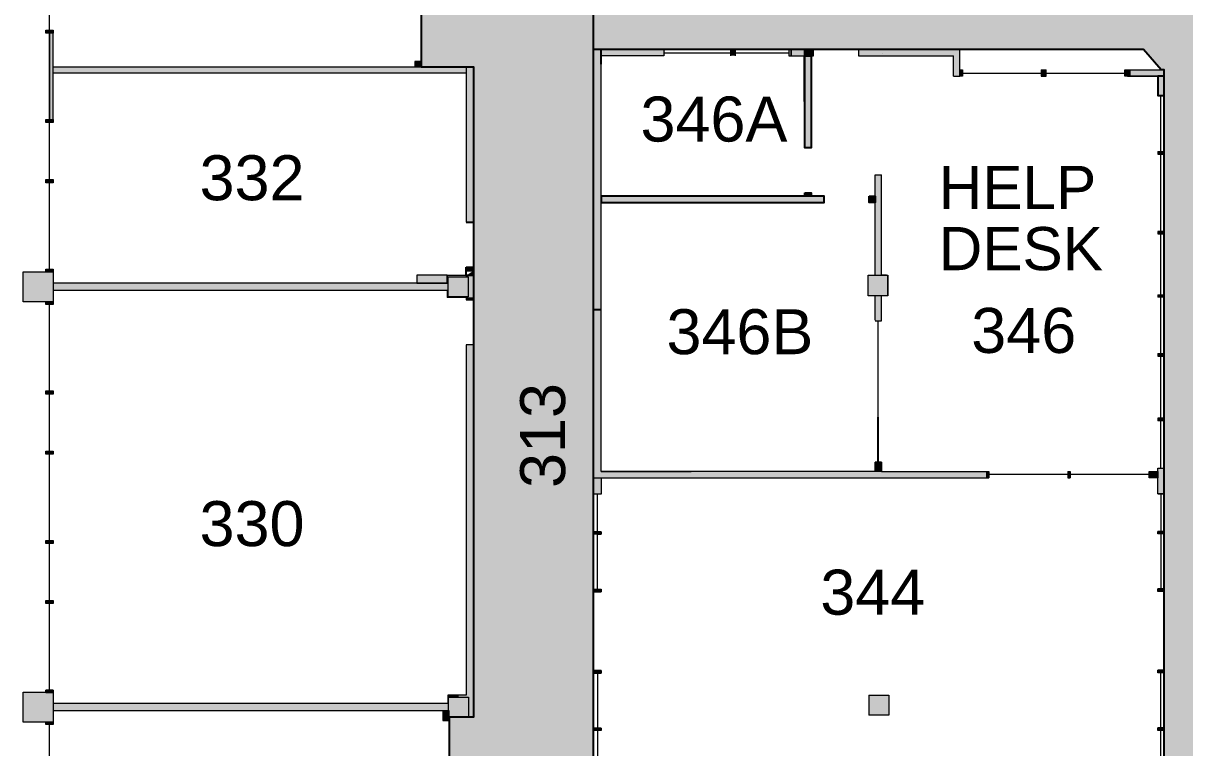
# Model space of a CAD drawing. Extents: x 2 to 4630, y -56 to 2885.
# Drawn here: x 2 to 930, y 1496 to 2075 of the extents above; entities that cross this region are included whole.
import ezdxf

# ---------------------------------------------------------------- set-up
doc = ezdxf.new("R2010")
doc.units = 0
doc.header["$LTSCALE"] = 0.004
doc.header["$MEASUREMENT"] = 0
doc.layers.get('0').update_dxf_attribs({"linetype": 'CONTINUOUS'})
doc.layers.add('CORRIDOR HATCH', color=253, linetype='CONTINUOUS')
doc.layers.add('SOLID', color=7, linetype='CONTINUOUS')
doc.layers.add('TEXT', color=7, linetype='CONTINUOUS', lineweight=0)
doc.layers.add('WALL', color=7, linetype='CONTINUOUS', lineweight=0)
doc.styles.add('style1', font='arial.ttf')

# ---------------------------------------------------------------- blocks, each defined once
blk = doc.blocks.new('AZMND')
for p, q in [((0, 0.5), (0, -0.5)), ((1, 0.5), (0, 0.5)), ((1, -0.5), (1, 0.5)), ((0, -0.5), (1, -0.5))]:
    blk.add_line(p, q)

msp = doc.modelspace()

# ---------------------------------------------------------------- hatches: boundary and pattern name
at = {"layer": 'CORRIDOR HATCH'}
h = msp.add_hatch(color=256, dxfattribs=at)
h.dxf.hatch_style = 1
h.paths.add_polyline_path([(3115.78, 700.5), (3115.78, 688.5), (3109.78, 688.5), (3109.78, 520.5), (3373.78, 520.5), (3373.78, 688.5), (3187.78, 688.5), (3187.78, 700.5)])
h.paths.add_polyline_path([(1087.78, 688.5), (1087.78, 520.5), (1357.78, 520.5), (1357.78, 688.5), (1351.78, 688.5), (1351.78, 700.5), (1279.78, 700.5), (1279.78, 688.5)])
h.paths.add_polyline_path([(2029.78, 2872.5), (2029.78, 2704.5), (2221.78, 2704.5), (2221.78, 2692.5), (2293.78, 2692.5), (2293.78, 2704.5), (2307.53, 2704.5), (2307.53, 2872.5)])
h.paths.add_polyline_path([(4459.02, 2532.88), (4459.02, 2527.68), (4451.78, 2527.68), (4451.78, 2479.42), (4459.02, 2479.42), (4459.02, 2289.85), (4614.69, 2289.85), (4614.69, 2532.88)])
h.paths.add_polyline_path([(4347.75, 2543.39), (4347.75, 2529.61), (4338.86, 2529.61), (4338.86, 2525.33), (4338.86, 2207.39), (4347.75, 2207.39), (4347.75, 2193.61), (4338.86, 2193.61), (4338.86, 1973.16), (4307.37, 1973.16), (4307.37, 1797.13), (4338.86, 1797.13), (4338.86, 1535.39), (4347.75, 1535.39), (4347.75, 1521.61), (4338.86, 1521.61), (4338.86, 1439.2), (4299.49, 1439.2), (4299.49, 1392.9), (4338.86, 1392.9), (4338.86, 1388.02), (4299.49, 1388.02), (4299.49, 1307.31), (4338.86, 1307.31), (4338.86, 1199.39), (4347.75, 1199.39), (4347.75, 1185.61), (4338.86, 1185.61), (4338.86, 863.39), (4347.75, 863.39), (4347.75, 849.61), (4442.88, 849.61), (4442.88, 863.39), (4535.08, 863.39), (4535.08, 965.76), (4451.78, 965.76), (4451.78, 1185.61), (4442.88, 1185.61), (4442.88, 1199.39), (4451.78, 1199.39), (4451.78, 1521.61), (4442.88, 1521.61), (4442.88, 1535.39), (4451.78, 1535.39), (4497.96, 1535.39), (4497.96, 1540.67), (4501.89, 1540.67), (4501.89, 1852.34), (4497.96, 1852.34), (4497.96, 1857.61), (4442.88, 1857.61), (4442.88, 1871.39), (4451.78, 1871.39), (4451.78, 2193.61), (4442.88, 2193.61), (4442.88, 2207.39), (4451.78, 2207.39), (4451.78, 2529.61), (4442.88, 2529.61), (4442.88, 2543.39)])
h.paths.add_polyline_path([(3385.78, 701.63), (3669, 701.63), (3669, 702.82), (3682.78, 702.82), (3682.78, 681.16), (3683.56, 683), (3692.06, 682.99), (3765.05, 682.99), (3765.05, 695.76), (3793.98, 695.76), (3793.98, 633.28), (3808.48, 627.79), (3854.06, 613.61), (3899.44, 602.45), (3946.4, 593.86), (3969.6, 591.05), (3993.28, 588.19), (4004.79, 587.5), (4004.79, 594.78), (4012.21, 594.78), (4012.21, 587.05), (4039.92, 585.38), (4087.67, 585.38), (4111.02, 586.79), (4134.81, 588.24), (4181.2, 593.86), (4228.16, 602.45), (4273.54, 613.62), (4296.29, 620.68), (4318.64, 627.63), (4333.61, 633.28), (4333.61, 695.76), (4362.55, 695.76), (4362.55, 683), (4501.89, 683), (4501.89, 844.34), (4498.07, 844.34), (4498.07, 849.61), (4442.88, 849.61), (4347.75, 849.61), (4154.14, 849.61), (4154.14, 883.87), (4093.13, 883.87), (4093.13, 849.61), (3744.14, 849.61), (3744.14, 885.05), (3682.78, 885.05), (3682.78, 864.3), (3682.78, 842.19), (3669, 842.19), (3669, 842.98), (3385.78, 842.98)])
h.paths.add_polyline_path([(3385.78, 2691.38), (3669, 2691.38), (3669, 2690.19), (3682.78, 2690.19), (3682.78, 2711.84), (3683.56, 2710.01), (3692.06, 2710.02), (3765.05, 2710.01), (3765.05, 2697.25), (3793.98, 2697.25), (3793.98, 2759.73), (3808.48, 2765.21), (3854.06, 2779.39), (3899.44, 2790.56), (3946.4, 2799.15), (3969.6, 2801.96), (3993.28, 2804.81), (4004.98, 2805.52), (4004.98, 2798.54), (4011.83, 2798.54), (4011.83, 2805.93), (4039.92, 2807.63), (4087.67, 2807.63), (4111.11, 2806.22), (4134.81, 2804.77), (4181.2, 2799.15), (4228.16, 2790.56), (4273.54, 2779.39), (4296.2, 2772.36), (4318.64, 2765.38), (4333.61, 2759.73), (4333.61, 2697.25), (4362.55, 2697.25), (4362.55, 2710.01), (4501.89, 2710.01), (4501.89, 2549.08), (4501.89, 2548.67), (4498.07, 2548.67), (4498.07, 2543.39), (4442.88, 2543.39), (4347.75, 2543.39), (3872.29, 2543.39), (3872.29, 2504.02), (3769.93, 2504.02), (3769.93, 2543.39), (3765.05, 2543.39), (3765.05, 2504.02), (3682.78, 2504.02), (3682.78, 2550.82), (3669, 2550.82), (3669, 2550.03), (3385.78, 2550.03)])
h.paths.add_polyline_path([(2929.78, 2548.5), (2929.78, 1937.5), (2905.78, 1937.5), (2905.78, 1872.5), (2929.78, 1872.5), (2929.78, 1601.5), (2905.78, 1601.5), (2905.78, 1536.5), (2929.78, 1536.5), (2929.78, 1265.5), (2905.78, 1265.5), (2905.78, 1200.5), (2929.78, 1200.5), (2929.78, 844.5), (3025.78, 844.5), (3025.78, 862.5), (3041.78, 862.5), (3041.78, 904.5), (3025.78, 904.5), (3025.78, 1479.5), (3043.78, 1479.5), (3043.78, 1519.5), (3025.78, 1519.5), (3025.78, 1819.5), (3037.78, 1819.5), (3037.78, 1861.5), (3025.78, 1861.5), (3025.78, 2155.5), (3037.78, 2155.5), (3037.78, 2197.5), (3025.78, 2197.5), (3025.78, 2482.5), (3037.78, 2482.5), (3037.78, 2524.5), (3025.78, 2524.5), (3025.78, 2548.5)])
h.paths.add_polyline_path([(2367.78, 2548.5), (2367.78, 1800.5), (2349.78, 1800.5), (2349.78, 1758.5), (2367.78, 1758.5), (2367.78, 844.5), (2473.78, 844.5), (2473.78, 2548.5)])
h.paths.add_polyline_path([(1009.78, 2548.5), (1009.78, 844.5), (913.78, 844.5), (913.78, 2037.93), (911.35, 2037.93), (897.21, 2054.18), (750.53, 2054.18), (457.78, 2054.18), (457.78, 2192.53), (913.78, 2192.5), (913.78, 2548.5)])
h.paths.add_polyline_path([(361.78, 2548.5), (361.78, 2106.5), (319.78, 2106.5), (319.78, 2040.5), (361.78, 2040.5), (361.78, 1520.53), (342.28, 1520.53), (342.28, 1479.75), (361.78, 1479.75), (361.78, 908.5), (341.78, 908.5), (341.78, 868.5), (361.78, 868.5), (361.78, 844.5), (457.78, 844.5), (457.78, 1064), (457.78, 1233), (457.78, 2054.18), (457.78, 2192.53), (457.78, 2548.5)])
h.paths.add_polyline_path([(184.78, 844.49), (184.78, 700.49), (255.03, 700.5), (361.78, 700.5), (361.78, 634.5), (505.78, 634.5), (505.78, 700.5), (865.78, 700.5), (865.78, 644.5), (1009.78, 644.5), (1009.78, 700.5), (2377.78, 700.5), (2377.78, 634.5), (2521.78, 634.5), (2521.78, 700.5), (2881.78, 700.5), (2881.78, 634.5), (3025.78, 634.5), (3025.78, 700.5), (3385.78, 700.5), (3385.78, 844.5), (3025.78, 844.5), (2929.78, 844.5), (2473.78, 844.5), (2367.78, 844.5), (1009.78, 844.47), (913.78, 844.5), (457.78, 844.5), (361.78, 844.5)])
h.paths.add_polyline_path([(81.78, 2872.5), (81.78, 2704.5), (269.78, 2704.5), (269.78, 2692.5), (346.78, 2692.5), (346.78, 2704.5), (349.78, 2704.5), (349.78, 2872.5)])
h.paths.add_polyline_path([(184.78, 2692.5), (184.78, 2548.5), (361.78, 2548.5), (457.78, 2548.5), (913.78, 2548.5), (1009.78, 2548.5), (1622.56, 2548.5), (1622.56, 2529.5), (1684.78, 2529.5), (1684.78, 2548.5), (1702.81, 2548.5), (1702.81, 2524.5), (1736.78, 2524.5), (1736.78, 2548.5), (2367.78, 2548.5), (2473.78, 2548.5), (2929.78, 2548.5), (3025.78, 2548.5), (3361.78, 2548.5), (3385.78, 2548.5), (3385.78, 2692.5), (3025.78, 2692.5), (3025.78, 2750), (2881.78, 2750), (2881.78, 2692.5), (2521.78, 2692.5), (2521.78, 2750), (2377.78, 2750), (2377.78, 2692.5), (2017.78, 2692.5), (2017.78, 2750), (1885.78, 2750), (1885.78, 2692.5), (1510.53, 2692.5), (1510.53, 2745.25), (1366.53, 2745.25), (1366.53, 2692.5), (1110.53, 2692.5), (1110.53, 2704.5), (1062.53, 2704.5), (1062.53, 2692.5), (1009.78, 2692.5), (1009.78, 2750), (361.78, 2750), (361.78, 2692.5), (346.78, 2692.5), (269.78, 2692.5)])
at = {"layer": 'SOLID'}
for points in [[(22.78, 2067.25), (22.78, 1998.25), (25.78, 1998.25), (25.78, 2067.25)], [(314.78, 2044.73), (314.78, 2040.5), (319.78, 2040.5), (319.78, 2044.73)], [(626.38, 2049.18), (631.53, 2049.18), (631.53, 1975.7), (626.53, 1975.7)], [(355.78, 2040.5), (25.78, 2040.5), (25.78, 2035.5), (355.78, 2035.5)], [(750.53, 2037.93), (752.53, 2037.93), (752.53, 2032.93), (750.53, 2032.93)], [(882.53, 2037.93), (884.53, 2037.93), (884.53, 2032.93), (882.53, 2032.93)], [(887.12, 2037.93), (884.53, 2037.93), (884.53, 2032.93), (887.12, 2032.93)], [(913.78, 2032.93), (908.78, 2032.93), (908.78, 2017.43), (913.78, 2017.43)], [(463.86, 1937.02), (463.86, 1932.02), (642.06, 1932.02), (642.06, 1937.02)], [(626.53, 1939.7), (631.53, 1939.7), (631.53, 1937.02), (626.53, 1937.02)], [(678.06, 1937.02), (682.78, 1937.02), (682.78, 1932.02), (678.06, 1932.02)], [(340.78, 1873.75), (316.53, 1873.75), (316.53, 1867.5), (340.78, 1867.5)], [(682.78, 1724.43), (687.78, 1724.43), (687.78, 1716.93), (682.78, 1716.93)], [(908.78, 1711.93), (901.78, 1711.93), (901.78, 1716.93), (908.78, 1716.93)], [(337.28, 1525.5), (337.28, 1517.75), (342.28, 1517.75), (342.28, 1525.5)]]:
    msp.add_hatch(color=256, dxfattribs=at).paths.add_polyline_path(points)
h = msp.add_hatch(color=256, dxfattribs=at)
h.paths.add_polyline_path([(615.78, 2054.18), (613.78, 2054.18), (613.78, 2049.18), (615.78, 2049.18)])
h.paths.add_polyline_path([(626.38, 2054.18), (615.78, 2054.18), (615.78, 2049.18), (626.38, 2049.18)])
h = msp.add_hatch(color=256, dxfattribs=at)
h.paths.add_polyline_path([(355.78, 1880.25), (361.78, 1880.25), (361.78, 1873.5), (355.78, 1873.5)])
edge = h.paths.add_edge_path()
edge.add_line((355.78, 1877.5), (361.78, 1877.5))
edge.add_line((355.78, 1877.5), (355.78, 1873.5))

# ---------------------------------------------------------------- linework, layer by layer
at = {"layer": 'CORRIDOR HATCH'}
for points in [[(361.78, 2548.5), (361.78, 2106.5), (319.78, 2106.5), (319.78, 2040.5), (361.78, 2040.5), (361.78, 1520.53), (342.28, 1520.53), (342.28, 1479.75), (361.78, 1479.75), (361.78, 908.5), (341.78, 908.5), (341.78, 868.5), (361.78, 868.5), (361.78, 844.5), (457.78, 844.5), (457.78, 1064), (457.78, 1233), (457.78, 2054.18), (457.78, 2192.53), (457.78, 2548.5)], [(1009.78, 2548.5), (1009.78, 844.5), (913.78, 844.5), (913.78, 2037.93), (911.35, 2037.93), (897.21, 2054.18), (750.53, 2054.18), (457.78, 2054.18), (457.78, 2192.53), (913.78, 2192.5), (913.78, 2548.5)]]:
    msp.add_lwpolyline(points, close=True, dxfattribs=at)
at = {"layer": 'SOLID'}
for p, q in [((463.86, 2042.59), (463.78, 2054.18)), ((688.78, 2051.34), (688.78, 2051.34)), ((688.78, 2051.34), (688.78, 2051.34)), ((688.78, 2051.34), (688.78, 2051.34)), ((688.78, 2051.34), (688.78, 2051.34)), ((908.78, 2026.03), (908.78, 2020.33)), ((355.78, 1916.25), (361.78, 1916.25)), ((355.78, 1877.5), (361.78, 1877.5)), ((463.8, 1846.11), (457.8, 1846.11)), ((685.28, 1724.43), (685.28, 1760.43))]:
    msp.add_line(p, q, dxfattribs=at)
for points in [[(626.38, 2049.18), (631.53, 2049.18), (631.53, 1975.7), (626.53, 1975.7), (626.38, 2049.18)], [(913.78, 2032.93), (908.78, 2032.93), (908.78, 2017.43), (913.78, 2017.43), (913.78, 2032.93)], [(463.86, 1937.02), (463.86, 1932.02), (642.06, 1932.02), (642.06, 1937.02), (463.86, 1937.02)]]:
    msp.add_lwpolyline(points, dxfattribs=at)
for points in [[(626.53, 1939.7), (631.53, 1939.7), (631.53, 1937.02), (626.53, 1937.02)], [(678.06, 1937.02), (682.78, 1937.02), (682.78, 1932.02), (678.06, 1932.02)], [(355.78, 1880.25), (361.78, 1880.25), (361.78, 1873.5), (355.78, 1873.5)]]:
    msp.add_lwpolyline(points, close=True, dxfattribs=at)
for points in [[(19.78, 2069.75), (25.78, 2069.75), (19.78, 2067.25), (25.78, 2067.25)], [(463.78, 2054.18), (457.78, 2054.18), (463.86, 2042.59), (457.86, 2042.59)], [(463.78, 2054.18), (463.81, 2049.18), (514.78, 2054.18), (514.78, 2049.18)], [(567.28, 2054.18), (571.28, 2054.18), (567.28, 2049.18), (571.28, 2049.18)], [(626.38, 2049.18), (626.38, 2054.18), (633.53, 2049.18), (633.53, 2054.18)], [(669.53, 2054.18), (669.53, 2049.18), (750.53, 2054.18), (745.53, 2049.18)], [(745.53, 2049.18), (750.53, 2054.18), (745.53, 2032.93), (750.53, 2032.93)], [(457.78, 1861.98), (463.72, 1861.98), (457.86, 2045.88), (463.86, 2045.88)], [(355.78, 1916.25), (361.78, 1916.25), (355.78, 2040.5), (361.78, 2040.5)], [(815.53, 2037.93), (819.53, 2037.93), (815.53, 2032.93), (819.53, 2032.93)], [(887.12, 2032.93), (887.12, 2037.93), (913.78, 2032.93), (913.78, 2037.93)], [(19.78, 1998.25), (25.78, 1998.25), (19.78, 1995.75), (25.78, 1995.75)], [(908.78, 1970.6), (908.78, 1972.6), (913.78, 1970.6), (913.78, 1972.6)], [(19.78, 1950.25), (25.78, 1950.25), (19.78, 1947.75), (25.78, 1947.75)], [(682.78, 1953.93), (687.78, 1953.93), (682.78, 1873.93), (687.78, 1873.93)], [(908.78, 1906.82), (908.78, 1908.82), (913.78, 1906.82), (913.78, 1908.82)], [(1.78, 1876.5), (25.78, 1876.5), (1.78, 1852.5), (25.78, 1852.5)], [(19.78, 1878.5), (25.78, 1878.5), (19.78, 1876.5), (25.78, 1876.5)], [(25.78, 1867.5), (25.78, 1861.5), (340.78, 1867.5), (340.78, 1861.5)], [(340.78, 1873.75), (361.78, 1873.75), (340.78, 1856), (361.78, 1856)], [(677.28, 1873.93), (693.03, 1873.93), (677.28, 1857.43), (693.03, 1857.43)], [(457.78, 1861.98), (463.72, 1861.98), (457.78, 1698.74), (463.78, 1698.74)], [(682.78, 1857.93), (687.78, 1857.93), (682.78, 1837.43), (687.78, 1837.43)], [(908.78, 1856.14), (908.78, 1858.14), (913.78, 1856.14), (913.78, 1858.14)], [(19.78, 1852.5), (25.78, 1852.5), (19.78, 1850.5), (25.78, 1850.5)], [(355.78, 1854), (355.78, 1856), (361.78, 1854), (361.78, 1856)], [(355.78, 1538), (361.78, 1538), (355.78, 1818), (361.78, 1818)], [(908.78, 1809.18), (908.78, 1811.18), (913.78, 1809.18), (913.78, 1811.18)], [(19.78, 1781.25), (25.78, 1781.25), (19.78, 1778.75), (25.78, 1778.75)], [(908.78, 1757.43), (908.78, 1759.43), (913.78, 1757.43), (913.78, 1759.43)], [(19.78, 1733.25), (25.78, 1733.25), (19.78, 1730.75), (25.78, 1730.75)], [(908.78, 1698.93), (908.78, 1719.46), (913.78, 1698.93), (913.78, 1719.46)], [(463.77, 1711.93), (463.78, 1716.93), (773.78, 1711.93), (773.78, 1716.93)], [(771.78, 1716.93), (773.78, 1716.93), (771.78, 1711.93), (773.78, 1711.93)], [(836.78, 1716.93), (838.78, 1716.93), (836.78, 1711.93), (838.78, 1711.93)], [(901.78, 1716.93), (903.78, 1716.93), (901.78, 1711.93), (903.78, 1711.93)], [(457.78, 1668.74), (457.78, 1666.74), (463.78, 1668.74), (463.78, 1666.74)], [(908.78, 1666.93), (908.78, 1668.93), (913.78, 1666.93), (913.78, 1668.93)], [(19.78, 1661.75), (25.78, 1661.75), (19.78, 1659.25), (25.78, 1659.25)], [(457.78, 1622.74), (457.78, 1620.74), (463.78, 1622.74), (463.78, 1620.74)], [(908.78, 1620.93), (908.78, 1622.93), (913.78, 1620.93), (913.78, 1622.93)], [(19.78, 1613.75), (25.78, 1613.75), (19.78, 1611.25), (25.78, 1611.25)], [(457.78, 1555.74), (457.78, 1557.74), (463.78, 1555.74), (463.78, 1557.74)], [(908.78, 1557.93), (908.78, 1555.93), (913.78, 1557.93), (913.78, 1555.93)], [(19.78, 1542), (25.78, 1542), (19.78, 1540.5), (25.78, 1540.5)], [(1.78, 1540.5), (25.78, 1540.5), (1.78, 1516.5), (25.78, 1516.5)], [(349.78, 1538), (349.78, 1536.53), (341.28, 1538), (341.83, 1536.55)], [(349.78, 1536.53), (349.78, 1520.53), (341.28, 1538), (341.28, 1520.53)], [(349.78, 1520.53), (361.78, 1520.53), (349.78, 1538), (361.78, 1538)], [(677.83, 1521.99), (677.83, 1537.99), (693.83, 1521.99), (693.83, 1537.99)], [(25.78, 1531.5), (25.78, 1525.5), (341.83, 1531.5), (341.83, 1525.5)], [(337.28, 1525.5), (341.83, 1525.5), (337.28, 1520.53), (341.83, 1520.53)], [(19.78, 1516.5), (25.78, 1516.5), (19.78, 1514.5), (25.78, 1514.5)], [(457.78, 1509.74), (457.78, 1511.74), (463.78, 1509.74), (463.78, 1511.74)], [(908.78, 1511.93), (908.78, 1509.93), (913.78, 1511.93), (913.78, 1509.93)]]:
    msp.add_solid(points, dxfattribs=at)
at = {"layer": 'WALL'}
for p, q in [((22.78, 2069.75), (22.78, 2115.25)), ((22.78, 1998.25), (22.78, 2067.25)), ((457.78, 1714.93), (457.78, 2054.18)), ((514.78, 2054.18), (457.78, 2054.18)), ((513.88, 2054.18), (513.88, 2049.18)), ((567.28, 2054.18), (571.28, 2054.18)), ((567.28, 2054.18), (567.28, 2049.18)), ((571.28, 2049.18), (571.28, 2054.18)), ((626.38, 2049.18), (626.38, 2054.18)), ((633.53, 2054.18), (626.38, 2054.18)), ((633.53, 2049.18), (633.53, 2054.18)), ((669.53, 2054.18), (750.53, 2054.18)), ((669.53, 2054.18), (669.53, 2049.18)), ((750.53, 2054.18), (897.21, 2054.18)), ((750.53, 2032.93), (750.53, 2054.18)), ((911.35, 2037.93), (897.21, 2054.18)), ((314.78, 2044.73), (314.78, 2040.5)), ((319.78, 2044.73), (314.78, 2044.73)), ((319.78, 2044.73), (319.78, 2040.5)), ((463.78, 1716.93), (463.86, 2049.18)), ((513.88, 2049.18), (463.86, 2049.18)), ((513.88, 2051.68), (567.28, 2051.68)), ((571.28, 2051.68), (613.78, 2051.68)), ((626.38, 2049.18), (633.53, 2049.18)), ((626.53, 2049.18), (626.53, 1975.7)), ((631.53, 2049.18), (631.53, 1975.7)), ((669.53, 2049.18), (745.53, 2049.18)), ((745.53, 2032.93), (745.53, 2049.18)), ((25.78, 2040.5), (355.78, 2040.5)), ((25.78, 2035.5), (355.78, 2035.5)), ((355.78, 2040.5), (355.78, 1916.25)), ((361.78, 2040.5), (361.78, 1916.25)), ((752.53, 2035.43), (815.53, 2035.43)), ((815.53, 2037.93), (819.53, 2037.93)), ((815.53, 2037.93), (819.53, 2037.93)), ((815.53, 2037.93), (819.53, 2037.93)), ((815.53, 2037.93), (819.53, 2037.93)), ((815.53, 2037.93), (815.53, 2032.93)), ((819.53, 2032.93), (819.53, 2037.93)), ((819.53, 2032.93), (819.53, 2037.93)), ((819.53, 2035.43), (882.53, 2035.43)), ((882.53, 2037.93), (913.78, 2037.93)), ((882.53, 2032.93), (882.53, 2037.93)), ((884.53, 2037.93), (887.12, 2037.93)), ((887.12, 2037.93), (913.78, 2037.93)), ((887.12, 2037.93), (913.78, 2037.93)), ((913.78, 2037.93), (913.78, 2033.18)), ((913.78, 2037.93), (913.78, 2017.43)), ((913.78, 2037.44), (913.78, 2033.18)), ((745.53, 2032.93), (750.53, 2032.93)), ((815.53, 2032.93), (819.53, 2032.93)), ((908.78, 2032.93), (882.53, 2032.93)), ((884.53, 2032.93), (887.12, 2032.93)), ((887.12, 2032.93), (913.78, 2032.93)), ((908.78, 2017.43), (908.78, 2032.93)), ((913.78, 2017.43), (908.78, 2017.43)), ((911.28, 1719.46), (911.28, 2017.43)), ((22.78, 1950.25), (22.78, 1995.75)), ((626.53, 1975.7), (631.53, 1975.7)), ((908.78, 1972.6), (913.78, 1972.6)), ((908.78, 1972.6), (908.78, 1970.6)), ((908.78, 1970.6), (913.78, 1970.6)), ((913.78, 1972.6), (913.78, 1970.6)), ((682.78, 1873.93), (682.78, 1953.93)), ((682.78, 1953.93), (687.78, 1953.93)), ((687.78, 1873.93), (687.78, 1953.93)), ((22.78, 1878.5), (22.78, 1947.75)), ((463.86, 1937.02), (642.06, 1937.02)), ((463.86, 1932.02), (642.06, 1932.02)), ((626.53, 1939.7), (631.53, 1939.7)), ((626.53, 1939.7), (626.53, 1937.02)), ((631.53, 1939.7), (631.53, 1937.02)), ((642.06, 1937.02), (642.06, 1932.02)), ((678.06, 1937.02), (678.06, 1932.02)), ((678.06, 1937.02), (682.78, 1937.02)), ((678.06, 1932.02), (682.78, 1932.02)), ((361.78, 1916.25), (355.78, 1916.25)), ((913.78, 1908.82), (908.78, 1908.82)), ((908.78, 1908.82), (908.78, 1906.82)), ((908.78, 1906.82), (913.78, 1906.82)), ((913.78, 1908.82), (913.78, 1906.82)), ((1.78, 1852.5), (1.78, 1876.5)), ((1.78, 1876.5), (25.78, 1876.5)), ((25.78, 1876.5), (25.78, 1852.5)), ((355.78, 1880.25), (355.78, 1873.5)), ((361.78, 1880.25), (355.78, 1880.25)), ((361.78, 1880.25), (361.78, 1854)), ((340.78, 1867.5), (25.78, 1867.5)), ((355.78, 1873.5), (340.78, 1873.5)), ((340.78, 1873.5), (340.78, 1867.5)), ((677.28, 1873.93), (682.78, 1873.93)), ((691.78, 1873.93), (687.78, 1873.93)), ((693.03, 1857.93), (693.03, 1873.93)), ((340.78, 1861.5), (25.78, 1861.5)), ((340.78, 1861.5), (340.78, 1856)), ((682.78, 1837.93), (682.78, 1857.43)), ((687.78, 1837.43), (687.78, 1857.43)), ((908.78, 1858.14), (913.78, 1858.14)), ((908.78, 1858.14), (908.78, 1856.14)), ((913.78, 1858.14), (913.78, 1856.14)), ((25.78, 1852.5), (1.78, 1852.5)), ((22.78, 1781.25), (22.78, 1850.5)), ((355.78, 1856), (340.78, 1856)), ((355.78, 1856), (355.78, 1854)), ((355.78, 1854), (361.78, 1854)), ((361.78, 1854), (355.78, 1854)), ((913.78, 1856.14), (908.78, 1856.14)), ((682.78, 1837.43), (687.78, 1837.43)), ((685.28, 1760.43), (685.28, 1837.43)), ((355.78, 1818), (355.78, 1538)), ((361.78, 1818), (355.78, 1818)), ((361.78, 1818), (361.78, 1520.53)), ((908.78, 1811.18), (913.78, 1811.18)), ((908.78, 1811.18), (908.78, 1809.18)), ((913.78, 1811.18), (913.78, 1809.18)), ((908.78, 1809.18), (913.78, 1809.18)), ((22.78, 1733.25), (22.78, 1778.75)), ((685.28, 1760.43), (685.28, 1724.43)), ((913.78, 1759.43), (908.78, 1759.43)), ((913.78, 1759.43), (908.78, 1759.43)), ((908.78, 1759.43), (908.78, 1757.43)), ((913.78, 1757.43), (908.78, 1757.43)), ((913.78, 1759.43), (913.78, 1757.43)), ((913.78, 1759.43), (913.78, 1757.43)), ((22.78, 1661.75), (22.78, 1730.75)), ((457.78, 1698.74), (457.78, 1719.53)), ((687.78, 1724.43), (682.78, 1724.43)), ((682.78, 1716.93), (682.78, 1724.43)), ((687.78, 1716.93), (687.78, 1724.43)), ((913.78, 1719.46), (913.78, 1710.46)), ((457.78, 1711.93), (773.78, 1711.93)), ((463.77, 1711.93), (463.77, 1698.74)), ((463.78, 1716.93), (535.78, 1716.93)), ((535.78, 1716.93), (463.78, 1716.93)), ((523.78, 1716.93), (463.78, 1716.93)), ((682.78, 1716.93), (535.78, 1716.93)), ((687.78, 1716.93), (773.78, 1716.93)), ((771.78, 1716.93), (771.78, 1711.93)), ((773.78, 1716.93), (773.78, 1711.93)), ((773.78, 1716.93), (773.78, 1711.93)), ((836.78, 1714.43), (773.78, 1714.43)), ((836.78, 1716.93), (838.78, 1716.93)), ((836.78, 1716.93), (836.78, 1711.93)), ((836.78, 1711.93), (838.78, 1711.93)), ((838.78, 1716.93), (838.78, 1711.93)), ((901.78, 1714.43), (838.78, 1714.43)), ((901.78, 1716.93), (903.78, 1716.93)), ((901.78, 1716.93), (901.78, 1711.93)), ((903.78, 1716.93), (903.78, 1711.93)), ((463.77, 1698.74), (457.78, 1698.74)), ((460.78, 1622.74), (460.78, 1698.74)), ((908.78, 1698.93), (913.78, 1698.93)), ((911.28, 1698.93), (911.28, 1622.93)), ((463.78, 1668.74), (457.78, 1668.74)), ((463.78, 1666.74), (457.78, 1666.74)), ((463.78, 1666.74), (457.78, 1666.74)), ((460.78, 1666.74), (463.78, 1666.74)), ((913.78, 1668.93), (908.78, 1668.93)), ((913.78, 1666.93), (908.78, 1666.93)), ((22.78, 1613.75), (22.78, 1659.25)), ((457.78, 1622.74), (463.78, 1622.74)), ((463.78, 1620.74), (457.78, 1620.74)), ((463.78, 1620.74), (457.78, 1620.74)), ((457.78, 1620.74), (463.78, 1620.74)), ((913.78, 1622.93), (908.78, 1622.93)), ((913.78, 1620.93), (908.78, 1620.93)), ((22.78, 1542), (22.78, 1611.25)), ((463.78, 1557.74), (457.78, 1557.74)), ((463.78, 1557.74), (457.78, 1557.74)), ((457.78, 1557.74), (463.78, 1557.74)), ((457.78, 1555.74), (463.78, 1555.74)), ((460.78, 1555.74), (460.78, 1479.74)), ((913.78, 1557.93), (908.78, 1557.93)), ((913.78, 1555.93), (908.78, 1555.93)), ((911.28, 1479.93), (911.28, 1555.93)), ((1.78, 1540.5), (25.78, 1540.5)), ((1.78, 1516.5), (1.78, 1540.5)), ((25.78, 1540.5), (25.78, 1516.5)), ((355.78, 1538), (341.28, 1538)), ((341.28, 1538), (341.28, 1531.5)), ((677.83, 1537.99), (677.83, 1521.99)), ((677.83, 1537.99), (693.76, 1537.96)), ((693.76, 1537.96), (693.76, 1521.99)), ((341.83, 1531.5), (25.78, 1531.5)), ((337.28, 1525.5), (25.78, 1525.5)), ((337.28, 1525.5), (337.28, 1520.53)), ((25.78, 1516.5), (1.78, 1516.5)), ((22.78, 1445.25), (22.78, 1514.5)), ((337.28, 1520.53), (361.78, 1520.53)), ((693.76, 1521.99), (677.83, 1521.99)), ((463.78, 1511.74), (457.78, 1511.74)), ((463.78, 1511.74), (457.78, 1511.74)), ((463.78, 1509.74), (457.78, 1509.74)), ((460.78, 1511.74), (463.78, 1511.74)), ((913.78, 1511.93), (908.78, 1511.93)), ((913.78, 1509.93), (908.78, 1509.93))]:
    msp.add_line(p, q, dxfattribs=at)
for points in [[(19.78, 2069.75), (25.78, 2069.75), (25.78, 2067.25), (19.78, 2067.25), (19.78, 2069.75)], [(22.78, 2067.25), (22.78, 1998.25), (25.78, 1998.25), (25.78, 2067.25), (22.78, 2067.25)], [(613.78, 2054.18), (613.78, 2049.18), (615.78, 2049.18), (615.78, 2054.18), (613.78, 2054.18)], [(615.78, 2049.18), (626.38, 2049.18), (626.38, 2054.18), (615.78, 2054.18), (615.78, 2049.18)], [(314.78, 2044.73), (314.78, 2040.5), (319.78, 2040.5), (319.78, 2044.73), (314.78, 2044.73)], [(19.78, 1998.25), (25.78, 1998.25), (25.78, 1995.75), (19.78, 1995.75), (19.78, 1998.25)], [(19.78, 1950.25), (25.78, 1950.25), (25.78, 1947.75), (19.78, 1947.75), (19.78, 1950.25)], [(340.78, 1873.75), (316.53, 1873.75), (316.53, 1867.5), (340.78, 1867.5), (340.78, 1873.75)], [(19.78, 1781.25), (25.78, 1781.25), (25.78, 1778.75), (19.78, 1778.75), (19.78, 1781.25)], [(19.78, 1733.25), (25.78, 1733.25), (25.78, 1730.75), (19.78, 1730.75), (19.78, 1733.25)], [(682.78, 1724.43), (687.78, 1724.43), (687.78, 1716.93), (682.78, 1716.93), (682.78, 1724.43)], [(908.78, 1711.93), (901.78, 1711.93), (901.78, 1716.93), (908.78, 1716.93), (908.78, 1711.93)], [(19.78, 1661.75), (25.78, 1661.75), (25.78, 1659.25), (19.78, 1659.25), (19.78, 1661.75)], [(19.78, 1613.75), (25.78, 1613.75), (25.78, 1611.25), (19.78, 1611.25), (19.78, 1613.75)], [(19.78, 1542), (19.78, 1540.5), (25.78, 1540.5), (25.78, 1542), (19.78, 1542)], [(337.28, 1525.5), (337.28, 1517.75), (342.28, 1517.75), (342.28, 1525.5), (337.28, 1525.5)]]:
    msp.add_lwpolyline(points, dxfattribs=at)
for points in [[(750.53, 2037.93), (752.53, 2037.93), (752.53, 2032.93), (750.53, 2032.93)], [(882.53, 2037.93), (884.53, 2037.93), (884.53, 2032.93), (882.53, 2032.93)], [(357.56, 1872.53), (357.56, 1856.5), (341.56, 1856.5), (341.56, 1872.5)], [(677.28, 1873.93), (693.03, 1873.93), (693.03, 1857.43), (677.28, 1857.43)], [(913.78, 1698.93), (908.78, 1698.93), (908.78, 1719.46), (913.78, 1719.46)], [(457.78, 1668.74), (463.78, 1668.74), (463.78, 1666.74), (457.78, 1666.74)], [(908.78, 1668.93), (913.78, 1668.93), (913.78, 1666.93), (908.78, 1666.93)], [(457.78, 1622.74), (463.78, 1622.74), (463.78, 1620.74), (457.78, 1620.74)], [(908.78, 1622.93), (913.78, 1622.93), (913.78, 1620.93), (908.78, 1620.93)], [(457.78, 1557.74), (463.78, 1557.74), (463.78, 1555.74), (457.78, 1555.74)], [(908.78, 1557.93), (913.78, 1557.93), (913.78, 1555.93), (908.78, 1555.93)], [(357.76, 1536.5), (357.76, 1520.53), (341.83, 1520.53), (341.83, 1536.55)], [(457.78, 1511.74), (463.78, 1511.74), (463.78, 1509.74), (457.78, 1509.74)], [(908.78, 1511.93), (913.78, 1511.93), (913.78, 1509.93), (908.78, 1509.93)]]:
    msp.add_lwpolyline(points, close=True, dxfattribs=at)

# ---------------------------------------------------------------- block references
at = {"layer": 'WALL', "xscale": -2, "yscale": 6, "rotation": 270}
for p in [(22.78, 2067.75), (22.78, 1996.25), (22.78, 1947.75), (22.78, 1876.5), (22.78, 1850.5), (22.78, 1850.5), (22.78, 1779.25), (22.78, 1731.25), (22.78, 1659.75), (22.78, 1611.25), (22.78, 1540), (22.78, 1514.5), (22.78, 1514.5)]:
    msp.add_blockref('AZMND', p, dxfattribs=at)

# ---------------------------------------------------------------- texts
at = {"layer": 'TEXT', "style": 'style1'}
for s, height, p in [('346A', 36, (495.21, 1980.63)), ('332', 36, (142.73, 1933.69)), ('HELP', 34.5, (733.66, 1926.7)), ('DESK ', 34.5, (733.66, 1877.82)), ('346', 36, (759.65, 1811.63)), ('346B', 36, (515.97, 1810.64)), ('330', 36, (142.73, 1657.19)), ('344', 36, (638.98, 1602.38))]:
    msp.add_text(s, height=height, dxfattribs=at).set_placement(p)
msp.add_text('313', height=36, rotation=90, dxfattribs=at).set_placement((435, 1703.69))

doc.saveas('drawing.dxf')
